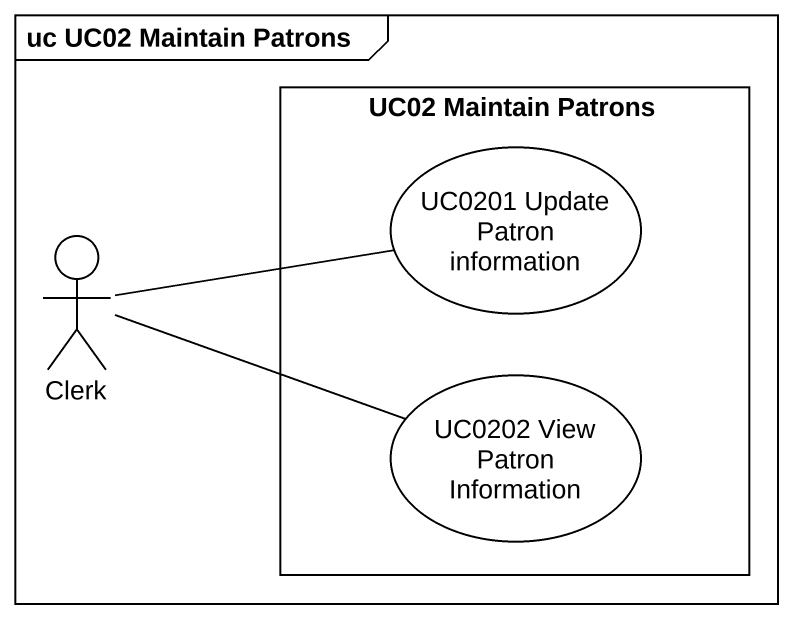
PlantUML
@startuml
mainframe uc UC02 Maintain Patrons
rectangle "UC02 Maintain Patrons" as UC02_Maintain_Patrons {
  usecase "UC0201 Update Patron information" as UC0201_Update_Patron
  usecase "UC0202 View Patron Information" as UC0202_View_Patron
}
actor Clerk
Clerk -right- UC0201_Update_Patron
Clerk -right- UC0202_View_Patron
@enduml
